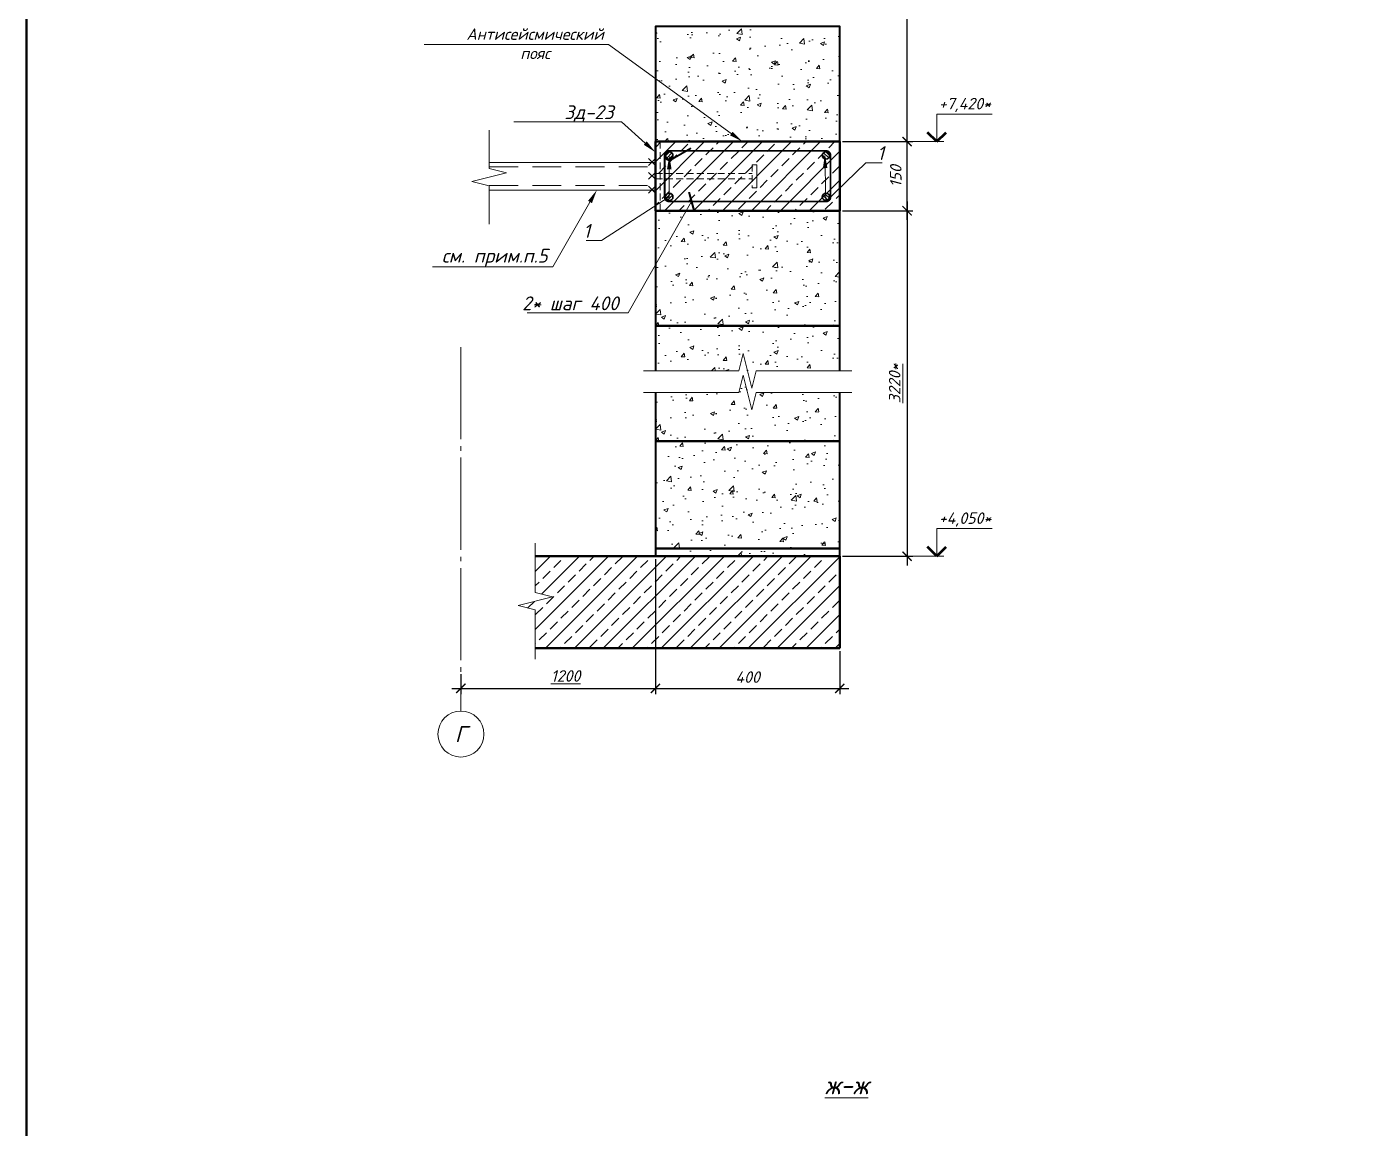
# Model space of a CAD drawing. Header units: millimetres. Extents: x -69292 to 68568, y 17750 to 120236.
# Drawn here: x 13723 to 16601, y 40334 to 42726 of the extents above; entities that cross this region are included whole.
import ezdxf
from ezdxf import colors
from ezdxf.entities.mleader import LeaderData, LeaderLine
from ezdxf.enums import TextEntityAlignment as Align
from ezdxf.math import Vec2, Vec3

# ---------------------------------------------------------------- set-up
doc = ezdxf.new("R2010")
doc.units = ezdxf.units.MM
doc.header["$PDMODE"] = 3
doc.linetypes.add('GOST2.303 5', pattern=[24, 20, -1.5, 1, -1.5])
doc.linetypes.add('HIDDEN', pattern=[0.375, 0.25, -0.125])
doc.layers.get('0').update_dxf_attribs({"lineweight": 5})
doc.layers.get('Defpoints').update_dxf_attribs({"lineweight": 0})
for name, color, linetype, lineweight in [('!!!Металл', 7, 'Continuous', 15), ('#Cварка', 96, 'Continuous', 30), ('#Dimensions', 7, 'Continuous', 9), ('#Арматура', 152, 'Continuous', 30), ('#Бетон разрез', 22, 'Continuous', 40), ('#Выноски', 7, 'Continuous', 15), ('#Газобетон', 152, 'Continuous', 35), ('#Оси', 7, 'Continuous', 9), ('#разм', 7, 'Continuous', 9), ('A-okno', 7, 'Continuous', 0), ('k_ Каркасы', 66, 'Continuous', 0)]:
    doc.layers.add(name, color=color, linetype=linetype, lineweight=lineweight)
doc.layers.add('#Hatch', color=7, linetype='Continuous', lineweight=5, true_color=0x525252)
doc.styles.add('GOST 2.304', font='isocpeui.ttf')
doc.styles.add('STEP PR', font='isocpeui.ttf')
doc.dimstyles.new('SPDS', dxfattribs={"dimscale": 10, "dimtxt": 2.5, "dimasz": 2, "dimexe": 1.25, "dimexo": 0.625, "dimtad": 1, "dimdec": 0, "dimrnd": 0.001, "dimtxsty": 'STEP PR', "dimblk": 'ARCHTICK', "dimcen": 2.5, "dimdle": 2, "dimclrd": 256, "dimclre": 256, "dimclrt": 7, "dimadec": 0, "dimazin": 2, "dimtfac": 0.75, "dimtdec": 0, "dimtmove": 1, "dimatfit": 3, "dimfxl": 1, "dimtolj": 1, "dimarcsym": 1})

# ---------------------------------------------------------------- blocks, each defined once
blk = doc.blocks.new('*U6')
at = {"layer": '#Арматура', "lineweight": 0}
h = blk.add_hatch(dxfattribs=at)
h.set_pattern_fill('ANSI31', scale=1.6)
edge = h.paths.add_edge_path()
edge.add_arc((0, 8), 8, 0, 360)
blk.add_circle((0, 8), 8)
blk = doc.blocks.new('*U29')
at = {"color": 0, "linetype": 'ByBlock', "lineweight": -2}
for p, q in [((2.78125, 0), (3.09375, 1.25)), ((3.09375, 1.25), (3.71875, -1.25)), ((2.78125, 0), (0, 0)), ((3.71875, -1.25), (4.03125, 0)), ((6.8125, 0), (4.03125, 0))]:
    blk.add_line(p, q, dxfattribs=at)
blk = doc.blocks.new('Г.б.250х400')
at = {"layer": '#Hatch'}
h = blk.add_hatch(dxfattribs=at)
h.set_pattern_fill('AR-CONC', color=256, scale=0.5)
h.paths.add_polyline_path([(400, 250), (0, 250), (0, 0), (400, 0)])
at = {"layer": '#Газобетон'}
blk.add_lwpolyline([(0, 0), (400, 0), (400, 250), (0, 250)], close=True, dxfattribs=at)
blk = doc.blocks.new('*U12')
at = {"color": 0, "linetype": 'ByBlock', "lineweight": -2}
for p, q in [((6.917, 0), (7.229, 1.25)), ((7.229, 1.25), (7.854, -1.25)), ((6.917, 0), (0, 0)), ((7.854, -1.25), (8.167, 0)), ((15.083, 0), (8.167, 0))]:
    blk.add_line(p, q, dxfattribs=at)
blk = doc.blocks.new('*U10')
at = {"color": 0, "linetype": 'ByBlock', "lineweight": -2}
for p, q in [((3.583, 0), (3.896, 1.25)), ((3.896, 1.25), (4.521, -1.25)), ((3.583, 0), (0, 0)), ((4.521, -1.25), (4.833, 0)), ((8.417, 0), (4.833, 0))]:
    blk.add_line(p, q, dxfattribs=at)
blk = doc.blocks.new('*U15')
for p, q in [((-0.5, 0.5), (0.5, -0.5)), ((0.5, 0.5), (-0.5, -0.5)), ((1.5, 0.5), (2.5, -0.5)), ((2.5, 0.5), (1.5, -0.5)), ((3.5, 0.5), (4.5, -0.5)), ((4.5, 0.5), (3.5, -0.5))]:
    blk.add_line(p, q)
blk = doc.blocks.new('*U16')
at = {"layer": '#разм', "ltscale": 100, "elevation": 0}
for points in [[(4577173, -920400), (4578375, -920400)], [(4577173, -921000), (4577173, -920400)], [(4575899, -921000), (4577323, -921000)]]:
    blk.add_lwpolyline(points, dxfattribs=at)
at = {"layer": 'A-okno', "color": 0, "lineweight": 50, "ltscale": 100, "elevation": 0}
for points in [[(4577173, -921000), (4576973, -920800)], [(4577173, -921000), (4577373, -920800)]]:
    blk.add_lwpolyline(points, dxfattribs=at)
at = {"layer": '#разм', "style": 'STEP PR'}
for tag, p in [('ОТМЕТКА', (4577216, -920299)), ('ПРИМЕЧАНИЕ', (4577314, -920711))]:
    blk.add_attdef(tag, p, '', height=250, dxfattribs=at)
blk = doc.blocks.new('_ArchTick')
at = {"color": 0, "linetype": 'ByBlock', "const_width": 0.15}
blk.add_lwpolyline([(-0.5, -0.5), (0.5, 0.5)], dxfattribs=at)
blk = doc.blocks.new('*D347')
at = {"layer": '#Dimensions', "lineweight": -2, "transparency": 16777216}
for p, q in [((15633.8, 42346.4), (15633.8, 41556.4)), ((15493.9, 42326.4), (15646.3, 42326.4)), ((15493.9, 41576.4), (15646.3, 41576.4))]:
    blk.add_line(p, q, dxfattribs=at)
at = {"layer": 'Defpoints', "color": 0, "transparency": 16777216}
for p in [(15487.7, 42326.4), (15487.7, 41576.4), (15633.8, 41576.4)]:
    blk.add_point(p, dxfattribs=at)
at = {"layer": '#Dimensions', "lineweight": -2, "transparency": 16777216, "xscale": 20, "yscale": 20, "zscale": 20}
for p, rotation in [((15633.8, 42326.4), 90), ((15633.8, 41576.4), 270)]:
    blk.add_blockref('_ArchTick', p, dxfattribs=dict(at, rotation=rotation))
at = {"layer": '#Dimensions', "transparency": 16777216, "insert": (15606.8, 41951.4), "char_height": 25, "attachment_point": 5, "rotation": 90, "style": 'STEP PR'}
blk.add_mtext('\\A1;\\L3220*', dxfattribs=at)
blk = doc.blocks.new('*D348')
at = {"layer": '#Dimensions', "lineweight": -2, "transparency": 16777216}
for p, q in [((15633.8, 42306.4), (15633.8, 42496.4)), ((15493.9, 42476.4), (15646.3, 42476.4)), ((15493.9, 42326.4), (15646.3, 42326.4))]:
    blk.add_line(p, q, dxfattribs=at)
at = {"layer": 'Defpoints', "color": 0, "transparency": 16777216}
for p in [(15487.7, 42476.4), (15633.8, 42476.4), (15487.7, 42326.4)]:
    blk.add_point(p, dxfattribs=at)
at = {"layer": '#Dimensions', "lineweight": -2, "transparency": 16777216, "xscale": 20, "yscale": 20, "zscale": 20}
for p, rotation in [((15633.8, 42476.4), 90), ((15633.8, 42326.4), 270)]:
    blk.add_blockref('_ArchTick', p, dxfattribs=dict(at, rotation=rotation))
at = {"layer": '#Dimensions', "transparency": 16777216, "insert": (15609.3, 42401.4), "char_height": 25, "attachment_point": 5, "rotation": 90, "style": 'STEP PR'}
blk.add_mtext('\\A1;150', dxfattribs=at)
blk = doc.blocks.new('*D349')
at = {"layer": '#Dimensions', "lineweight": -2, "transparency": 16777216}
for p, q in [((15493.9, 43226.4), (15646.3, 43226.4)), ((15633.8, 42456.4), (15633.8, 43246.4)), ((15493.9, 42476.4), (15646.3, 42476.4))]:
    blk.add_line(p, q, dxfattribs=at)
at = {"layer": 'Defpoints', "color": 0, "transparency": 16777216}
for p in [(15487.7, 43226.4), (15633.8, 43226.4), (15487.7, 42476.4)]:
    blk.add_point(p, dxfattribs=at)
at = {"layer": '#Dimensions', "lineweight": -2, "transparency": 16777216, "xscale": 20, "yscale": 20, "zscale": 20}
for p, rotation in [((15633.8, 43226.4), 90), ((15633.8, 42476.4), 270)]:
    blk.add_blockref('_ArchTick', p, dxfattribs=dict(at, rotation=rotation))
at = {"layer": '#Dimensions', "transparency": 16777216, "insert": (15606.8, 42851.4), "char_height": 25, "attachment_point": 5, "rotation": 90, "style": 'STEP PR'}
blk.add_mtext('\\A1;\\L2980*', dxfattribs=at)
blk = doc.blocks.new('*D346')
at = {"layer": '#Dimensions', "lineweight": -2, "transparency": 16777216}
for p, q in [((15087.7, 41570.1), (15087.7, 41276.9)), ((14665.4, 41320.3), (14665.4, 41276.9)), ((14645.4, 41289.4), (15107.7, 41289.4))]:
    blk.add_line(p, q, dxfattribs=at)
at = {"layer": 'Defpoints', "color": 0, "transparency": 16777216}
for p in [(15087.7, 41576.4), (14665.4, 41326.5), (15087.7, 41289.4)]:
    blk.add_point(p, dxfattribs=at)
at = {"layer": '#Dimensions', "lineweight": -2, "transparency": 16777216, "xscale": 20, "yscale": 20, "zscale": 20, "rotation": 180}
blk.add_blockref('_ArchTick', (14665.4, 41289.4), dxfattribs=at)
at = {"layer": '#Dimensions', "lineweight": -2, "transparency": 16777216, "xscale": 20, "yscale": 20, "zscale": 20}
blk.add_blockref('_ArchTick', (15087.7, 41289.4), dxfattribs=at)
at = {"layer": '#Dimensions', "transparency": 16777216, "insert": (14892.8, 41316.4), "char_height": 25, "attachment_point": 5, "style": 'STEP PR'}
blk.add_mtext('\\A1;\\L1200', dxfattribs=at)
blk = doc.blocks.new('*D356')
at = {"layer": '#Dimensions', "lineweight": -2, "transparency": 16777216}
for p, q in [((15087.7, 41570.1), (15087.7, 41276.9)), ((15487.7, 41370.1), (15487.7, 41276.9)), ((15067.7, 41289.4), (15507.7, 41289.4))]:
    blk.add_line(p, q, dxfattribs=at)
at = {"layer": 'Defpoints', "color": 0, "transparency": 16777216}
for p in [(15087.7, 41576.4), (15487.7, 41376.4), (15487.7, 41289.4)]:
    blk.add_point(p, dxfattribs=at)
at = {"layer": '#Dimensions', "lineweight": -2, "transparency": 16777216, "xscale": 20, "yscale": 20, "zscale": 20, "rotation": 180}
blk.add_blockref('_ArchTick', (15087.7, 41289.4), dxfattribs=at)
at = {"layer": '#Dimensions', "lineweight": -2, "transparency": 16777216, "xscale": 20, "yscale": 20, "zscale": 20}
blk.add_blockref('_ArchTick', (15487.7, 41289.4), dxfattribs=at)
at = {"layer": '#Dimensions', "transparency": 16777216, "insert": (15287.7, 41313.9), "char_height": 25, "attachment_point": 5, "style": 'STEP PR'}
blk.add_mtext('\\A1;400', dxfattribs=at)

msp = doc.modelspace()

# ---------------------------------------------------------------- hatches: boundary and pattern name
at = {"layer": '#Hatch'}
h = msp.add_hatch(dxfattribs=at)
h.set_pattern_fill('ANSI33', color=256, scale=7, style=0)
h.paths.add_polyline_path([(15487.7, 43376.4), (15087.7, 43376.4), (15087.7, 43226.4), (15487.7, 43226.4)])
h.paths.add_polyline_path([(15487.7, 42476.4), (15087.7, 42476.4), (15087.7, 42326.4), (15487.7, 42326.4)])
h = msp.add_hatch(dxfattribs=at)
h.set_pattern_fill('AR-CONC', color=256, scale=0.5)
h.set_pattern_definition([(50, (15087.68, 42076.39), (91.092, -7.97), [9.525, -104.775]), (355, (15087.68, 42076.39), (-17.622, 95.528), [7.62, -83.82]), (100.451, (15095.27, 42075.73), (73.47, 87.559), [8.095, -89.045]), (46.184, (15087.68, 42101.79), (135.54, -21.02), [14.287, -157.162]), (96.636, (15098.98, 42100.04), (118.702, 123.713), [12.143, -133.568]), (351.184, (15087.68, 42101.8), (118.7, 123.713), [11.43, -125.73]), (21, (15100.38, 42095.44), (75.807, -51.133), [9.525, -104.775]), (326, (15100.38, 42095.44), (30.901, 92.094), [7.62, -83.82]), (71.451, (15106.7, 42091.18), (106.708, 40.961), [8.095, -89.045]), (37.5, (15087.683, 42076.393), (1.5443, 42.2775), [0, -82.804, 0, -85.09, 0, -84.1375]), (7.5, (15087.683, 42076.393), (33.41, 50.0903), [0, -48.514, 0, -80.899, 0, -32.0675]), (327.5, (15059.36, 42076.393), (67.7953, -2.8644), [0, -31.75, 0, -99.06, 0, -131.445]), (317.5, (15046.66, 42076.393), (74.0646, 12.713), [0, -41.275, 0, -65.786, 0, -93.345])])
h.paths.add_polyline_path([(15487.7, 42326.4), (15087.7, 42326.4), (15087.7, 42076.4), (15487.7, 42076.4)])
h = msp.add_hatch(dxfattribs=at)
h.set_pattern_fill('AR-CONC', color=256, scale=0.5)
h.set_pattern_definition([(50, (15087.68, 41826.39), (91.092, -7.97), [9.525, -104.775]), (355, (15087.68, 41826.39), (-17.622, 95.528), [7.62, -83.82]), (100.451, (15095.27, 41825.73), (73.47, 87.559), [8.095, -89.045]), (46.184, (15087.68, 41851.79), (135.54, -21.02), [14.287, -157.162]), (96.636, (15098.98, 41850.04), (118.702, 123.713), [12.143, -133.568]), (351.184, (15087.68, 41851.8), (118.7, 123.713), [11.43, -125.73]), (21, (15100.38, 41845.44), (75.807, -51.133), [9.525, -104.775]), (326, (15100.38, 41845.44), (30.901, 92.094), [7.62, -83.82]), (71.451, (15106.7, 41841.18), (106.708, 40.961), [8.095, -89.045]), (37.5, (15087.683, 41826.393), (1.5443, 42.2775), [0, -82.804, 0, -85.09, 0, -84.1375]), (7.5, (15087.683, 41826.393), (33.41, 50.0903), [0, -48.514, 0, -80.899, 0, -32.0675]), (327.5, (15059.36, 41826.393), (67.7953, -2.8644), [0, -31.75, 0, -99.06, 0, -131.445]), (317.5, (15046.66, 41826.393), (74.0646, 12.713), [0, -41.275, 0, -65.786, 0, -93.345])])
h.paths.add_polyline_path([(15087.7, 41978.7), (15268.9, 41978.7), (15278.3, 42016.2), (15297.1, 41941.2), (15306.4, 41978.7), (15487.7, 41978.7), (15487.7, 42076.4), (15087.7, 42076.4)])
h.paths.add_polyline_path([(15268.9, 41932), (15087.7, 41932), (15087.7, 41826.4), (15487.7, 41826.4), (15487.7, 41932), (15306.4, 41932), (15297.1, 41894.5), (15278.3, 41969.5)])
h = msp.add_hatch(dxfattribs=at)
h.set_pattern_fill('ANSI33', color=256, scale=7, style=0)
h.paths.add_polyline_path([(15487.7, 41576.4), (14826.9, 41576.4), (14826.9, 41497.5), (14864.4, 41488.1), (14789.4, 41469.3), (14826.9, 41460), (14826.9, 41376.4), (15487.7, 41376.4)])

# ---------------------------------------------------------------- linework, layer by layer
at = {"layer": '!!!Металл'}
for points in [[(14726.9, 42431.4), (15087.7, 42431.4)], [(14726.9, 42371.4), (15087.7, 42371.4)]]:
    msp.add_lwpolyline(points, dxfattribs=at)
at = {"layer": '!!!Металл', "linetype": 'HIDDEN', "ltscale": 250}
msp.add_lwpolyline([(14726.9, 42421.4), (15087.7, 42421.4)], dxfattribs=at)
at = {"layer": '#Арматура', "linetype": 'HIDDEN', "lineweight": 18, "ltscale": 60}
for points in [[(15087.7, 42476.4), (15097.7, 42476.4), (15097.7, 42326.4), (15087.7, 42326.4)], [(15307.7, 42426.4), (15297.7, 42426.4), (15297.7, 42376.4), (15307.7, 42376.4)]]:
    msp.add_lwpolyline(points, close=True, dxfattribs=at)
for points in [[(15097.7, 42476.4), (15097.7, 42326.4)], [(15297.7, 42426.4), (15297.7, 42376.4)], [(15307.7, 42426.4), (15307.7, 42376.4)], [(15087.7, 42407.4), (15297.7, 42407.4)], [(15087.7, 42395.4), (15297.7, 42395.4)]]:
    msp.add_lwpolyline(points, dxfattribs=at)
at = {"layer": '#Бетон разрез'}
msp.add_lwpolyline([(15087.7, 42476.4), (15487.7, 42476.4), (15487.7, 42326.4), (15087.7, 42326.4)], close=True, dxfattribs=at)
for points in [[(15087.7, 41592.8), (15487.7, 41592.8)], [(15487.7, 41576.4), (14826.9, 41576.4)], [(15487.7, 41576.4), (15487.7, 41376.4)], [(15487.7, 41376.4), (14826.9, 41376.4)]]:
    msp.add_lwpolyline(points, dxfattribs=at)
at = {"layer": '#Газобетон'}
msp.add_lwpolyline([(15087.7, 42076.4), (15487.7, 42076.4), (15487.7, 42326.4), (15087.7, 42326.4)], close=True, dxfattribs=at)
for points in [[(15487.7, 41978.7), (15487.7, 42076.4), (15087.7, 42076.4), (15087.7, 41978.7)], [(15087.7, 41932), (15087.7, 41826.4), (15487.7, 41826.4), (15487.7, 41932)]]:
    msp.add_lwpolyline(points, dxfattribs=at)
at = {"layer": '#Оси', "linetype": 'GOST2.303 5', "ltscale": 10}
msp.add_lwpolyline([(14665.4, 42030.3), (14665.4, 41290.2), (14665.4, 41240.2)], dxfattribs=at)
at = {"layer": '#Оси', "linetype": 'Continuous', "ltscale": 100}
msp.add_circle((14665.4, 41190.2), 50, dxfattribs=at)
at = {"color": 3, "lineweight": 40}
msp.add_lwpolyline([(13722.6, 44882.4), (24318.1, 44882.4), (24318.1, 37576), (13722.6, 37576)], close=True, dxfattribs=at)
at = {"linetype": 'HIDDEN', "ltscale": 20}
for points in [[(15087.7, 42407.4), (15097.7, 42407.4)], [(15087.7, 42395.4), (15097.7, 42395.4)]]:
    msp.add_lwpolyline(points, dxfattribs=at)
at = {"linetype": 'HIDDEN', "ltscale": 250}
msp.add_lwpolyline([(14726.9, 42381.4), (15087.7, 42381.4)], dxfattribs=at)
at = {"layer": 'k_ Каркасы', "const_width": 4}
msp.add_lwpolyline([(15107.7, 42446.4), (15107.7, 42356.4, 0.414214), (15117.7, 42346.4), (15457.7, 42346.4, 0.414214), (15467.7, 42356.4), (15467.7, 42446.4, 0.414214), (15457.7, 42456.4), (15117.7, 42456.4, 0.414214), (15107.7, 42446.4, 0.414214), (15117.7, 42436.4, 0.098491), (15121.5, 42437.2), (15164.8, 42462.2)], format="xyb", dxfattribs=at)

# ---------------------------------------------------------------- block references
at = {"layer": '#Cварка', "xscale": -15, "yscale": 15, "zscale": 15, "rotation": 90}
msp.add_blockref('*U15', (15080.2, 42432.2), dxfattribs=at)
at = {"layer": '#Dimensions', "xscale": 0.1, "yscale": 0.1, "zscale": 0.1}
for p, values in [((-442018.9, 134576.4, 0), {'ОТМЕТКА': '+7,420*'}), ((-442018.9, 133676.4, 0), {'ОТМЕТКА': '+4,050*'})]:
    msp.add_blockref('*U16', p, dxfattribs=at).add_auto_attribs(values)
at = {"layer": '#Арматура'}
for p in [(15117.7, 42438.4), (15117.7, 42348.4)]:
    msp.add_blockref('*U6', p, dxfattribs=at)
at = {"layer": '#Арматура', "xscale": -1}
for p in [(15457.7, 42438.4), (15457.7, 42348.4)]:
    msp.add_blockref('*U6', p, dxfattribs=at)
for p in [(15087.7, 42476.4), (15087.7, 41576.4)]:
    msp.add_blockref('Г.б.250х400', p)
at = {"xscale": -30, "yscale": -30, "zscale": -30, "rotation": 270}
for name, p in [('*U29', (14726.9, 42296.9)), ('*U10', (14826.9, 41352.5))]:
    msp.add_blockref(name, p, dxfattribs=at)
at = {"xscale": -30, "yscale": -30, "zscale": -30}
for p in [(15513.9, 41978.7), (15513.9, 41932)]:
    msp.add_blockref('*U12', p, dxfattribs=at)

# ---------------------------------------------------------------- texts
at = {"layer": '#Dimensions', "style": 'STEP PR'}
msp.add_text('%%Uж-ж', height=40, dxfattribs=at).set_placement((15502.3, 40408.1), align=Align.CENTER)
at = {"layer": '#Оси', "linetype": 'Continuous', "ltscale": 100, "style": 'GOST 2.304'}
msp.add_text('Г', height=35, dxfattribs=at).set_placement((14665.4, 41190.2), align=Align.MIDDLE_CENTER)

# ---------------------------------------------------------------- dimensions: what is measured, and where the dimension line sits
at = {"layer": '#Dimensions'}
for base, p1, p2, text, picture, middle in [((15633.8, 43226.4), (15487.7, 42476.4), (15487.7, 43226.4), '%%U2980*', '*D349', (15606.8, 42851.4)), ((15633.8, 41576.4), (15487.7, 42326.4), (15487.7, 41576.4), '%%U3220*', '*D347', (15606.8, 41951.4))]:
    dim = msp.add_linear_dim(base=base, p1=p1, p2=p2, angle=90, text=text, dimstyle='SPDS', override={"dimscale": 10, "dimgap": 1.2, "dimrnd": 5, "dimtxsty": 'STEP PR', "dimblk1": 'ArchTick', "dimblk2": 'ArchTick', "dimsah": 1, "dimclrt": 256}, dxfattribs=at)
    dim.commit()
    dim.dimension.update_dxf_attribs({"geometry": picture, "text_midpoint": middle})
dim = msp.add_linear_dim(base=(15633.8, 42476.4), p1=(15487.7, 42326.4), p2=(15487.7, 42476.4), angle=90, dimstyle='SPDS', override={"dimscale": 10, "dimgap": 1.2, "dimrnd": 5, "dimtxsty": 'STEP PR', "dimblk1": 'ArchTick', "dimblk2": 'ArchTick', "dimsah": 1, "dimclrt": 256}, dxfattribs=at)
dim.commit()
dim.dimension.update_dxf_attribs({"geometry": '*D348', "text_midpoint": (15609.3, 42401.4)})
dim = msp.add_linear_dim(base=(15087.7, 41289.4), p1=(14665.4, 41326.5), p2=(15087.7, 41576.4), text='%%U1200', dimstyle='SPDS', override={"dimgap": 1.2, "dimrnd": 5, "dimblk1": 'ArchTick', "dimblk2": 'ArchTick', "dimsah": 1, "dimclrt": 256}, dxfattribs=at)
dim.commit()
dim.dimension.update_dxf_attribs({"geometry": '*D346', "text_midpoint": (14892.8, 41289.4), "dimtype": 160})
dim = msp.add_linear_dim(base=(15487.7, 41289.4), p1=(15087.7, 41576.4), p2=(15487.7, 41376.4), dimstyle='SPDS', override={"dimgap": 1.2, "dimrnd": 5, "dimblk1": 'ArchTick', "dimblk2": 'ArchTick', "dimsah": 1, "dimclrt": 256}, dxfattribs=at)
dim.commit()
dim.dimension.update_dxf_attribs({"geometry": '*D356', "text_midpoint": (15287.7, 41313.9)})

# ---------------------------------------------------------------- leaders
at = {"layer": '#Выноски'}
ml = msp.add_multileader_mtext('Standard', dxfattribs=at)
ml.set_content('{\\H0.83333x;Aнтисейсмический\\P\\pxqc;пояс\\A1;\\H1.2x;             }', color=256, style='STEP PR')
ml.set_leader_properties(color=256, linetype='ByLayer', lineweight=-1)
ml.build(insert=Vec2(0, 0))
ml.multileader.update_dxf_attribs({"text_left_attachment_type": 6, "text_right_attachment_type": 6, "dogleg_length": 0, "arrow_head_size": 30, "scale": 0.1})
ctx = ml.context
ctx.base_point, ctx.scale, ctx.char_height, ctx.arrow_head_size, ctx.landing_gap_size, ctx.plane_origin = Vec3(14666.9, 42687.4), 0.1, 30, 30, 12.5, Vec3(17293.2, 41243.3)
ctx.left_attachment, ctx.right_attachment, ctx.text_align_type = 6, 6, 1
notes = []
notes.append((ctx, [(1, (1, 1, 0), (14985.8, 42687.4), (-1, 0), 0, [(1, [(15276.6, 42476.4)], 0, [])])]))
ctx.mtext.insert, ctx.mtext.rotation, ctx.mtext.alignment, ctx.mtext.flow_direction = Vec3(14826.4, 42722.4), 6.283185, 2, 5
ml = msp.add_multileader_mtext('Standard', dxfattribs=at)
ml.set_content('\\A1; Зд-23           ', color=256, style='STEP PR')
ml.set_leader_properties(color=256, linetype='ByLayer', lineweight=-1)
ml.build(insert=Vec2(0, 0))
ml.multileader.update_dxf_attribs({"text_left_attachment_type": 6, "text_right_attachment_type": 6, "dogleg_length": 0, "arrow_head_size": 30, "scale": 0.1})
ctx = ml.context
ctx.base_point, ctx.scale, ctx.char_height, ctx.arrow_head_size, ctx.landing_gap_size, ctx.plane_origin = Vec3(14853.5, 42519.3), 0.1, 30, 30, 12.5, Vec3(17743.6, 41381)
ctx.left_attachment, ctx.right_attachment, ctx.text_align_type = 6, 6, 1
notes.append((ctx, [(1, (1, 1, 0), (15014, 42519.3), (-1, 0), 0, [(3, [(15087.8, 42453.4)], 0, [])])]))
ctx.mtext.insert, ctx.mtext.rotation, ctx.mtext.alignment, ctx.mtext.flow_direction = Vec3(14933.8, 42555.3), 6.283185, 2, 5
ml = msp.add_multileader_mtext('Standard', dxfattribs=at)
ml.set_content('\\A1; 1           ', color=256, style='STEP PR')
ml.set_leader_properties(color=256, linetype='ByLayer', lineweight=-1)
ml.build(insert=Vec2(0, 0))
ml.multileader.update_dxf_attribs({"text_left_attachment_type": 6, "text_right_attachment_type": 6, "dogleg_length": 0, "arrow_head_size": 30, "scale": 0.1})
ctx = ml.context
ctx.base_point, ctx.scale, ctx.char_height, ctx.arrow_head_size, ctx.landing_gap_size, ctx.plane_origin = Vec3(15544.5, 42430.6), 0.1, 30, 30, 12.5, Vec3(18338.8, 41223.3)
ctx.left_attachment, ctx.right_attachment, ctx.text_align_type = 6, 6, 1
notes.append((ctx, [(0, (1, 1, 0), (15544.5, 42430.6), (1, 0), 0, [(3, [(15455.3, 42448.8), (15457.7, 42346.4)], 0, [])])]))
ctx.mtext.insert, ctx.mtext.rotation, ctx.mtext.width, ctx.mtext.alignment, ctx.mtext.flow_direction = Vec3(15576.3, 42466.6), 6.283185, 223.291, 2, 5
ml = msp.add_multileader_mtext('Standard', dxfattribs=at)
ml.set_content('\\A1; 1         ', color=256, style='STEP PR')
ml.set_leader_properties(color=256, linetype='ByLayer', lineweight=-1)
ml.build(insert=Vec2(0, 0))
ml.multileader.update_dxf_attribs({"text_left_attachment_type": 6, "text_right_attachment_type": 6, "dogleg_length": 0, "arrow_head_size": 30, "scale": 0.1})
ctx = ml.context
ctx.base_point, ctx.scale, ctx.char_height, ctx.arrow_head_size, ctx.landing_gap_size, ctx.plane_origin = Vec3(14906.6, 42261.6), 0.1, 30, 30, 12.5, Vec3(17624.2, 41300.5)
ctx.left_attachment, ctx.right_attachment, ctx.text_align_type = 6, 6, 1
notes.append((ctx, [(1, (1, 1, 0), (14970.2, 42261.6), (-1, 0), 0, [(3, [(15117.7, 42446.4), (15117.7, 42356.4)], 0, [])])]))
ctx.mtext.insert, ctx.mtext.rotation, ctx.mtext.width, ctx.mtext.defined_height, ctx.mtext.alignment, ctx.mtext.flow_direction = Vec3(14938.4, 42297.6), 6.283185, 204.752, 26.9, 2, 5
ml = msp.add_multileader_mtext('Standard', dxfattribs=at)
ml.set_content('\\A1;см. прим.п.5', color=256, style='STEP PR')
ml.set_leader_properties(color=256, linetype='ByLayer', lineweight=-1)
ml.build(insert=Vec2(0, 0))
ml.multileader.update_dxf_attribs({"text_left_attachment_type": 6, "text_right_attachment_type": 6, "dogleg_length": 0, "arrow_head_size": 30, "scale": 0.1})
ctx = ml.context
ctx.base_point, ctx.scale, ctx.char_height, ctx.arrow_head_size, ctx.landing_gap_size, ctx.plane_origin = Vec3(14612.8, 42204.8), 0.1, 30, 30, 12.5, Vec3(17571, 41107.4)
ctx.left_attachment, ctx.right_attachment, ctx.text_align_type = 6, 6, 1
notes.append((ctx, [(1, (1, 1, 0), (14865, 42204.8), (-1, 0), 0, [(3, [(14960.5, 42371.4)], 0, [])])]))
ctx.mtext.insert, ctx.mtext.rotation, ctx.mtext.alignment, ctx.mtext.flow_direction = Vec3(14738.9, 42243.8), 6.283185, 2, 5
ml = msp.add_multileader_mtext('Standard', dxfattribs=at)
ml.set_content('\\A1;2* шаг 400', color=256, style='STEP PR')
ml.set_leader_properties(color=256, linetype='ByLayer', lineweight=-1)
ml.set_arrow_properties(name='ARCHTICK')
ml.build(insert=Vec2(0, 0))
ml.multileader.update_dxf_attribs({"text_left_attachment_type": 6, "text_right_attachment_type": 6, "dogleg_length": 0, "arrow_head_size": 30, "scale": 0.1})
ctx = ml.context
ctx.base_point, ctx.scale, ctx.char_height, ctx.arrow_head_size, ctx.landing_gap_size, ctx.plane_origin = Vec3(14777.9, 42104.4), 0.1, 30, 30, 12.5, Vec3(16413.2, 41447.9)
ctx.left_attachment, ctx.right_attachment, ctx.text_align_type = 6, 6, 1
notes.append((ctx, [(1, (1, 1, 0), (15028.1, 42104.4), (-1, 0), 0, [(1, [(15166.1, 42346.4)], 0, [])])]))
ctx.mtext.insert, ctx.mtext.rotation, ctx.mtext.alignment, ctx.mtext.flow_direction = Vec3(14903, 42140.4), 6.283185, 2, 5
for ctx, leaders in notes:
    for number, flags, end, landing, length, lines in leaders:
        leader = LeaderData()
        leader.index, (leader.has_last_leader_line, leader.has_dogleg_vector, leader.attachment_direction) = number, flags
        leader.last_leader_point, leader.dogleg_vector, leader.dogleg_length = Vec3(end), Vec3(landing), length
        for number, points, colour, breaks in lines:
            line = LeaderLine()
            line.index, line.vertices, line.color, line.breaks = number, Vec3.list(points), colors.encode_raw_color(colour), breaks
            leader.lines.append(line)
        ctx.leaders.append(leader)

doc.saveas('drawing.dxf')
